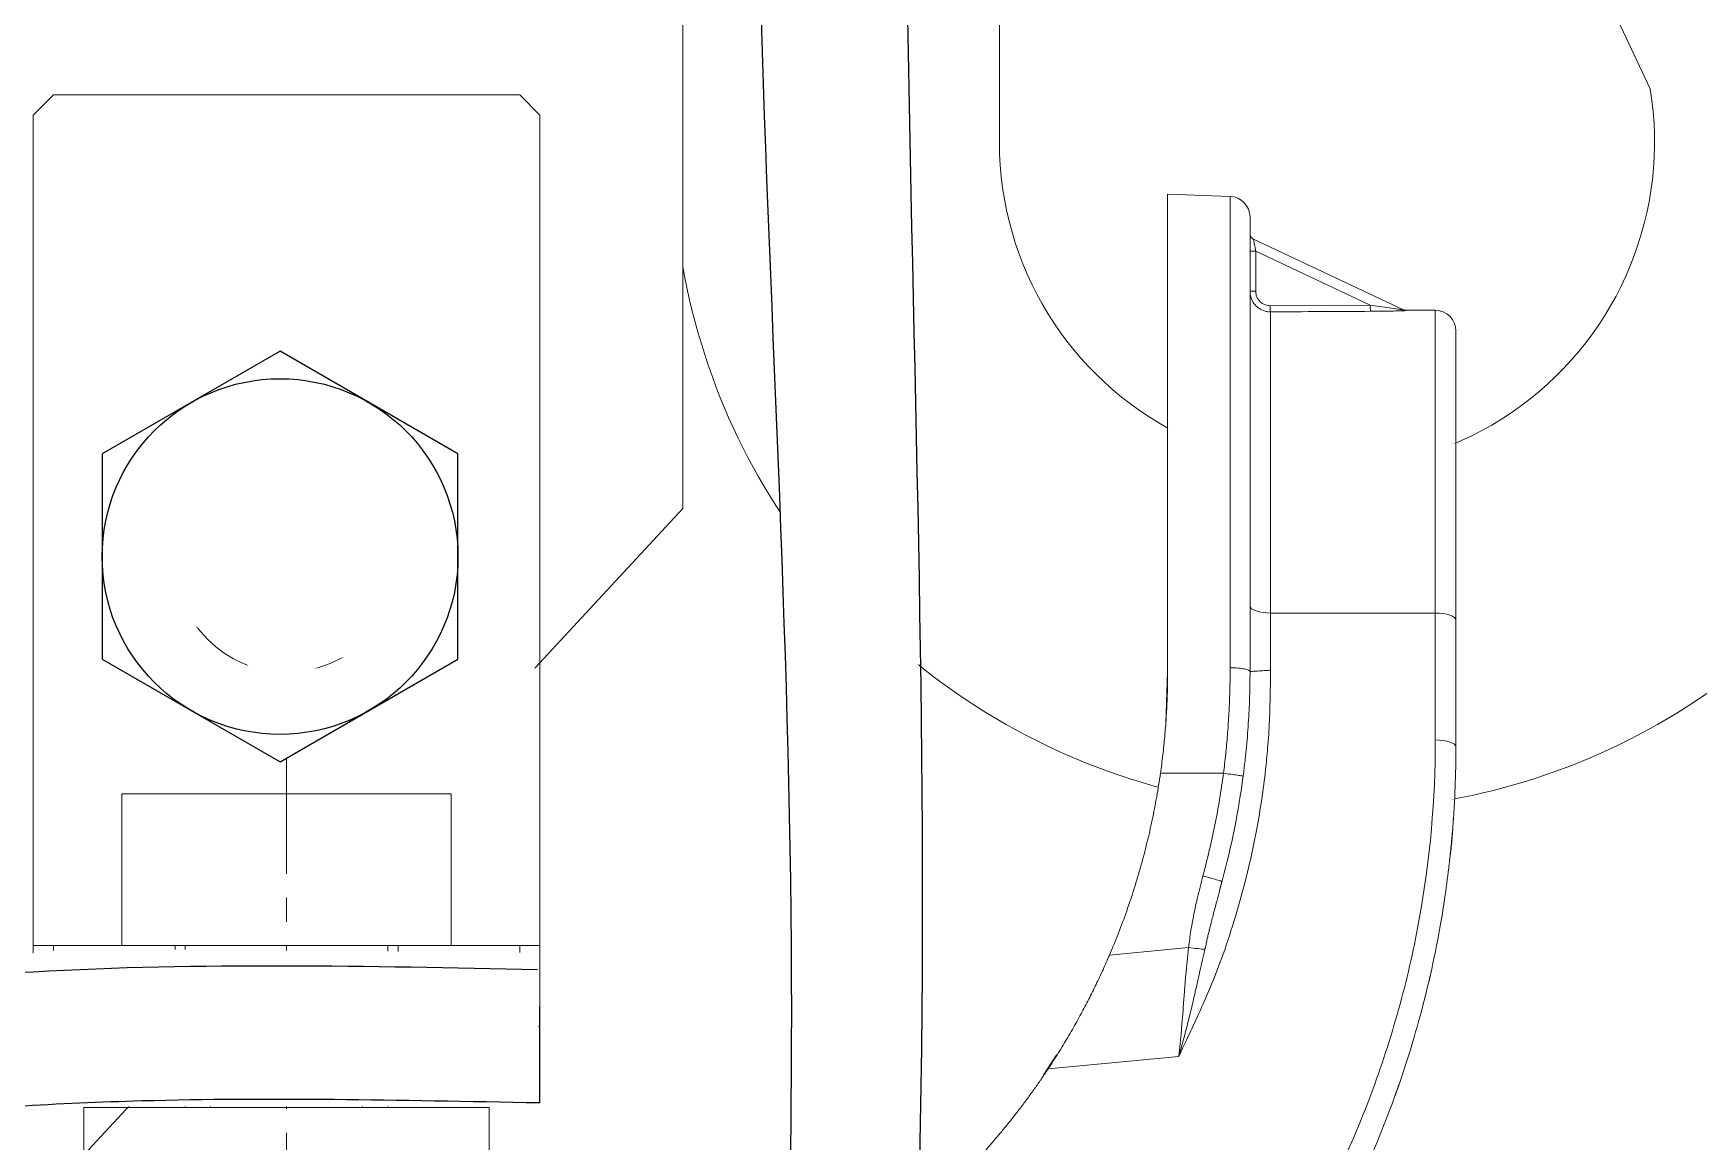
# Model space of a CAD drawing. Header units: millimetres. Extents: x 2174 to 9129, y 1758 to 2055.
# Drawn here: x 6692.28 to 6699.25, y 2026.11 to 2030.75 of the extents above; entities that cross this region are included whole.
import ezdxf

# ---------------------------------------------------------------- set-up
doc = ezdxf.new("R2010")
doc.units = ezdxf.units.MM
doc.set_wipeout_variables(frame=1)
doc.linetypes.add('CENTER2', pattern=[28.575, 19.05, -3.175, 3.175, -3.175])
doc.linetypes.add('gost5', pattern=[7, 5, -2, 0])
doc.layers.add('Невидимая', color=6, linetype='gost5')
doc.layers.add('тонкая', color=4, linetype='Continuous')
doc.layers.add('обводка', color=5, linetype='Continuous', lineweight=50)
doc.layers.add('Оси', color=3, linetype='CENTER2', lineweight=25)

# ---------------------------------------------------------------- blocks, each defined once
blk = doc.blocks.new('A$C0333526B')
at = {"layer": 'обводка', "color": 0, "lineweight": 15, "ltscale": 0.5}
for p, q in [((-50.939, 40.849), (-73.366, -6.98)), ((-25.626, 26.064), (-25.626, -27.697)), ((-41.25, 12.353), (-41.25, -9.795)), ((-25.626, -27.697), (14.52, -71.026))]:
    blk.add_line(p, q, dxfattribs=at)
blk.add_circle((-5.753, -30.066), 4.317, dxfattribs=at)
for centre, radius, start, end in [((-57.656, -10.073), 32.53, 163.5869, 349.94108), ((-57.415, -9.602), 16.165, 170.66335, 359.9816)]:
    blk.add_arc(centre, radius, start, end, dxfattribs=at)
blk = doc.blocks.new('A$C1167016C')
at = {"color": 7, "linetype": 'Continuous', "lineweight": 15}
for p, q in [((-6.8592, 2.1621), (-7.1649, 2.1728)), ((-6.0115, 1.6073), (-6.7448, 1.9533)), ((-6.7341, 1.8943), (-6.7341, 1.6981)), ((-6.1748, 1.6304), (-6.7341, 1.8943)), ((-6.6636, 1.6279), (-6.1748, 1.6304)), ((-6.6615, 1.5978), (-6.6615, 0.125)), ((-6.0112, 1.6072), (-6.0115, 1.6073)), ((-5.8566, 1.6053), (-5.9986, 1.6053)), ((-6.6615, -0.1543), (-6.6615, 0.125)), ((-6.6615, 0.125), (-5.8566, 0.125)), ((-5.8566, 0.125), (-5.8566, -0.4953)), ((-5.756, -0.5301), (-5.756, 0.0902)), ((-7.1646, -0.161), (-7.1739, -0.4141)), ((-6.6617, -0.1544), (-6.6615, -0.1543)), ((-6.8918, -0.6586), (-7.1999, -0.6586)), ((-6.909, -1.2262), (-6.8996, -1.1861)), ((-6.8985, -1.1866), (-6.9011, -1.1857)), ((-7.4474, -1.5427), (-7.4602, -1.5726)), ((-7.4489, -1.5473), (-7.0623, -1.5107)), ((-5.8832, -1.6519), (-5.8874, -1.6727)), ((-7.7058, -2.034), (-7.7734, -2.1361)), ((-7.7485, -2.103), (-7.1103, -2.0426)), ((-6.0357, -2.1842), (-6.054, -2.2346)), ((-6.0713, -2.2823), (-6.0759, -2.2951)), ((-9.1196, -3.7476), (-8.0097, -2.4496))]:
    blk.add_line(p, q, dxfattribs=at)
at = {"color": 8, "linetype": 'Continuous', "lineweight": 15}
for p, q in [((-6.8592, -0.1426), (-6.8592, 2.1621)), ((-5.8566, 0.125), (-5.8566, 1.6053)), ((-5.7809, -1.0303), (-5.7809, -1.0271))]:
    blk.add_line(p, q, dxfattribs=at)
at = {"color": 7, "linetype": 'Continuous', "lineweight": 15, "flags": 128}
for points in [[(-6.7621, 0.1598), (-6.7602, 0.153), (-6.7545, 0.1465), (-6.7452, 0.1405), (-6.7327, 0.1352), (-6.7174, 0.1309), (-6.7, 0.1277), (-6.6812, 0.1257), (-6.6615, 0.125)], [(-5.8566, 0.125), (-5.837, 0.1243), (-5.8181, 0.1224), (-5.8007, 0.1191), (-5.7854, 0.1148), (-5.7729, 0.1095), (-5.7636, 0.1035), (-5.7579, 0.097), (-5.756, 0.0902)], [(-5.8566, -0.4953), (-5.837, -0.496), (-5.8181, -0.498), (-5.8007, -0.5012), (-5.7854, -0.5055), (-5.7729, -0.5108), (-5.7636, -0.5168), (-5.7579, -0.5233), (-5.756, -0.5301)]]:
    blk.add_lwpolyline(points, dxfattribs=at)
at = {"color": 7, "linetype": 'Continuous', "lineweight": 15}
for centre, end in [((-6.8628, 2.0615), 88), ((-5.8566, 1.5047), 90)]:
    blk.add_arc(centre, 0.1006, 360, end, dxfattribs=at)
for points, knots in [([(-7.1646, 2.1728), (-7.1646, 2.1728), (-7.1646, 2.1584), (-7.1646, 2.1014), (-7.1646, 2.0587), (-7.1646, 1.9463), (-7.1646, 1.8767), (-7.1646, 1.7124), (-7.1646, 1.6179), (-7.1646, 1.4067), (-7.1646, 1.2901), (-7.1646, 1.0384), (-7.1646, 0.9033), (-7.1646, 0.6187), (-7.1646, 0.4692), (-7.1646, 0.1603), (-7.1646, 0.0009), (-7.1646, -0.161)], [0, 0, 0, 0, 0.125, 0.125, 0.25, 0.25, 0.375, 0.375, 0.5, 0.5, 0.625, 0.625, 0.75, 0.75, 0.875, 0.875, 1, 1, 1, 1]), ([(-6.7621, -0.161), (-6.7621, -0.137), (-6.7621, -0.0807), (-6.7621, 0.004), (-6.7621, 0.0938), (-6.7621, 0.2112), (-6.7621, 0.3304), (-6.7621, 0.4497), (-6.7621, 0.5405), (-6.7621, 0.6318), (-6.7621, 0.7238), (-6.7621, 0.8152), (-6.7621, 0.9164), (-6.7621, 1.0068), (-6.7621, 1.0868), (-6.7621, 1.1664), (-6.7621, 1.2536), (-6.7621, 1.3458), (-6.7621, 1.4217), (-6.7621, 1.501), (-6.7621, 1.5764), (-6.7621, 1.6521), (-6.7621, 1.7191), (-6.7621, 1.7808), (-6.7621, 1.8377), (-6.7621, 1.8888), (-6.7621, 1.9262), (-6.7621, 1.953), (-6.7621, 1.9717), (-6.7621, 1.9885), (-6.7621, 2.0036), (-6.7621, 2.0202), (-6.7621, 2.0352), (-6.7621, 2.0475), (-6.7621, 2.0556), (-6.7621, 2.0606), (-6.7621, 2.0612), (-6.7621, 2.0615)], [0, 0, 0, 0, 0.0195342, 0.0457418, 0.0691483, 0.0932332, 0.1434818, 0.1698582, 0.1961331, 0.2234508, 0.2513944, 0.2798992, 0.3090876, 0.3483921, 0.369326, 0.3910089, 0.4320452, 0.4642332, 0.4970316, 0.5237141, 0.5642501, 0.5986626, 0.6335514, 0.6687906, 0.7045583, 0.7407912, 0.7770176, 0.7954006, 0.813769, 0.8321744, 0.8506492, 0.869115, 0.9002817, 0.9252113, 0.950141, 0.9750706, 1, 1, 1, 1]), ([(-6.7621, 1.9806), (-6.7621, 1.9752), (-6.7606, 1.9694), (-6.7543, 1.9595), (-6.7497, 1.9556), (-6.7448, 1.9533)], [0, 0, 0, 0, 0.5, 0.5, 1, 1, 1, 1]), ([(-6.7449, 1.9523), (-6.7485, 1.9549), (-6.754, 1.9588), (-6.7589, 1.9663), (-6.7603, 1.9704), (-6.761, 1.9724)], [0, 0, 0, 0, 0.485905, 0.741135, 1, 1, 1, 1]), ([(-6.7448, 1.9533), (-6.7449, 1.9533), (-6.7449, 1.9531), (-6.7448, 1.9516), (-6.7445, 1.9489), (-6.7437, 1.9441), (-6.7424, 1.9363), (-6.7403, 1.9256), (-6.7375, 1.9113), (-6.7353, 1.9003), (-6.7341, 1.8943)], [0, 0, 0, 0, 0.077117, 0.151166, 0.222729, 0.33993, 0.464158, 0.607956, 0.786311, 1, 1, 1, 1]), ([(-6.7341, 1.8943), (-6.7409, 1.8943), (-6.7486, 1.8943), (-6.7594, 1.8943), (-6.7621, 1.8943), (-6.7621, 1.8943)], [0, 0, 0, 0, 0.5, 0.5, 1, 1, 1, 1]), ([(-6.7621, 1.6981), (-6.7621, 1.6948), (-6.762, 1.6915), (-6.7613, 1.6847), (-6.7607, 1.6809), (-6.76, 1.6775)], [0, 0, 0, 0, 0.5, 0.5, 1, 1, 1, 1]), ([(-6.7621, 1.6981), (-6.7621, 1.6981), (-6.7592, 1.6981), (-6.7489, 1.6981), (-6.7416, 1.6981), (-6.7341, 1.6981)], [0, 0, 0, 0, 0.5, 0.5, 1, 1, 1, 1]), ([(-6.7341, 1.6981), (-6.7339, 1.6949), (-6.7335, 1.6885), (-6.7316, 1.6793), (-6.7287, 1.6706), (-6.7247, 1.6625), (-6.7196, 1.6549), (-6.7121, 1.6465), (-6.7015, 1.638), (-6.6885, 1.6318), (-6.6757, 1.6285), (-6.6677, 1.6281), (-6.6636, 1.6279)], [0, 0, 0, 0, 0.088281, 0.172827, 0.254929, 0.335994, 0.417484, 0.500837, 0.642217, 0.783965, 0.888863, 1, 1, 1, 1]), ([(-6.6636, 1.6279), (-6.6636, 1.6269), (-6.6637, 1.6231), (-6.6635, 1.6148), (-6.6629, 1.6025), (-6.662, 1.5995), (-6.6615, 1.5978)], [0, 0, 0, 0, 0.065878, 0.253728, 0.576231, 1, 1, 1, 1]), ([(-6.1748, 1.6304), (-6.1748, 1.6235), (-6.1745, 1.6156), (-6.1737, 1.604), (-6.1732, 1.6007), (-6.1727, 1.6003)], [0, 0, 0, 0, 0.5, 0.5, 1, 1, 1, 1]), ([(-6.0115, 1.6073), (-6.0111, 1.6072), (-6.0154, 1.6077), (-6.026, 1.609), (-6.0325, 1.6099), (-6.053, 1.6126), (-6.0676, 1.6147), (-6.0977, 1.619), (-6.1134, 1.6212), (-6.1442, 1.6258), (-6.1596, 1.6281), (-6.1748, 1.6304)], [0, 0, 0, 0, 0.125, 0.125, 0.25, 0.25, 0.5, 0.5, 0.75, 0.75, 1, 1, 1, 1]), ([(-5.9986, 1.6045), (-5.9987, 1.6044), (-5.9988, 1.6043), (-6.0003, 1.6041), (-6.0028, 1.6039), (-6.0065, 1.6036), (-6.0112, 1.6034), (-6.017, 1.6031), (-6.0238, 1.6029), (-6.0358, 1.6024), (-6.0545, 1.6019), (-6.0767, 1.6014), (-6.0968, 1.6011), (-6.1171, 1.6007), (-6.1425, 1.6005), (-6.1624, 1.6003), (-6.1727, 1.6003)], [0, 0, 0, 0, 0.031441, 0.062975, 0.095428, 0.129557, 0.166017, 0.205345, 0.247972, 0.294234, 0.415295, 0.552425, 0.632523, 0.715193, 0.85172, 1, 1, 1, 1]), ([(-6.0004, 1.6053), (-6.0027, 1.6054), (-6.0073, 1.6057), (-6.0113, 1.6074), (-6.0134, 1.6082)], [0, 0, 0, 0, 0.494092, 1, 1, 1, 1]), ([(-5.9986, 1.6045), (-5.9991, 1.6047), (-6, 1.6052), (-6.0006, 1.6053), (-6, 1.6052), (-5.9991, 1.6047), (-5.9986, 1.6045), (-5.9986, 1.6045), (-5.9986, 1.6045), (-5.9986, 1.6045)], [0, 0, 0, 0, 0.291564, 0.499998, 0.708834, 1, 1, 1, 1, 1, 1, 1]), ([(-5.756, 1.5047), (-5.756, 1.5046), (-5.756, 1.5044), (-5.756, 1.5028), (-5.756, 1.5002), (-5.756, 1.4967), (-5.756, 1.4921), (-5.756, 1.4865), (-5.756, 1.4799), (-5.756, 1.4698), (-5.756, 1.4547), (-5.756, 1.4327), (-5.756, 1.407), (-5.756, 1.3767), (-5.756, 1.3407), (-5.756, 1.3025), (-5.756, 1.2647), (-5.756, 1.2129), (-5.756, 1.1395), (-5.756, 1.0387), (-5.756, 0.9488), (-5.756, 0.8731), (-5.756, 0.8107), (-5.756, 0.7402), (-5.756, 0.6605), (-5.756, 0.5857), (-5.756, 0.5165), (-5.756, 0.4554), (-5.756, 0.3936), (-5.756, 0.3338), (-5.756, 0.273), (-5.756, 0.2156), (-5.756, 0.154), (-5.756, 0.1136), (-5.756, 0.0902)], [0, 0, 0, 0, 0.017835, 0.035659, 0.053478, 0.071303, 0.08914, 0.106999, 0.124888, 0.142816, 0.178079, 0.213505, 0.248749, 0.283389, 0.322409, 0.362099, 0.390857, 0.420011, 0.486214, 0.55093, 0.613787, 0.64389, 0.674941, 0.712699, 0.751458, 0.791304, 0.818432, 0.846502, 0.87327, 0.899682, 0.923914, 0.950487, 0.971179, 1, 1, 1, 1]), ([(-7.1646, -0.1431), (-7.1646, -0.1102), (-7.1646, -0.0444), (-7.1646, 0.0512), (-7.1646, 0.1439), (-7.1646, 0.2629), (-7.1646, 0.4006), (-7.1646, 0.545), (-7.1646, 0.6602), (-7.1646, 0.7306), (-7.1646, 0.751), (-7.1646, 0.7543)], [0, 0, 0, 0, 0.0797844, 0.159767, 0.2407106, 0.3209693, 0.4829298, 0.6451329, 0.806711, 0.9684011, 1, 1, 1, 1]), ([(-7.1646, -0.161), (-7.1647, -0.1761), (-7.1648, -0.2062), (-7.1657, -0.2515), (-7.1671, -0.2968), (-7.1692, -0.3421), (-7.1718, -0.3875), (-7.175, -0.4327), (-7.1788, -0.478), (-7.1832, -0.5232), (-7.1882, -0.5684), (-7.1937, -0.6135), (-7.1978, -0.6436), (-7.1999, -0.6586)], [0, 0, 0, 0, 0.091472, 0.182785, 0.273953, 0.364993, 0.455921, 0.546751, 0.6375, 0.728183, 0.818817, 0.909418, 1, 1, 1, 1]), ([(-6.6617, -0.1544), (-6.6622, -0.1951), (-6.6632, -0.2766), (-6.6666, -0.4045), (-6.6744, -0.5263), (-6.692, -0.7036), (-6.721, -0.8991), (-6.7681, -1.1224), (-6.818, -1.3125), (-6.8718, -1.4841), (-6.9278, -1.6379), (-6.9801, -1.7621), (-7.0291, -1.8702), (-7.0709, -1.9598), (-7.0976, -2.0161), (-7.1103, -2.0426)], [0, 0, 0, 0, 0.062682, 0.12528, 0.196674, 0.250224, 0.398983, 0.499912, 0.599961, 0.699925, 0.77477, 0.849707, 0.905249, 0.955334, 1, 1, 1, 1]), ([(-6.8918, -0.6586), (-6.8898, -0.643), (-6.886, -0.6118), (-6.8809, -0.565), (-6.8763, -0.5181), (-6.8723, -0.4712), (-6.8688, -0.4243), (-6.8659, -0.3773), (-6.8634, -0.3303), (-6.8616, -0.2833), (-6.8602, -0.2364), (-6.8594, -0.1895), (-6.8593, -0.1583), (-6.8592, -0.1426)], [0, 0, 0, 0, 0.0905007, 0.1810453, 0.2716464, 0.3623166, 0.4530686, 0.543915, 0.6348682, 0.7259409, 0.8171455, 0.9084944, 1, 1, 1, 1]), ([(-6.8592, -0.1426), (-6.8332, -0.1428), (-6.8085, -0.1448), (-6.7723, -0.1517), (-6.7621, -0.1563), (-6.7621, -0.161)], [0, 0, 0, 0, 0.5, 0.5, 1, 1, 1, 1]), ([(-6.7621, -0.161), (-6.7622, -0.1782), (-6.7623, -0.2095), (-6.7631, -0.2518), (-6.7644, -0.2977), (-6.7666, -0.3512), (-6.7714, -0.4363), (-6.7784, -0.5221), (-6.7861, -0.5952), (-6.7912, -0.638), (-6.7939, -0.6593), (-6.7955, -0.6717)], [0, 0, 0, 0, 0.101606, 0.184796, 0.249574, 0.371902, 0.499123, 0.749089, 0.874399, 0.927612, 1, 1, 1, 1]), ([(-6.7621, -0.161), (-6.762, -0.161), (-6.7618, -0.161), (-6.7597, -0.1608), (-6.7546, -0.1605), (-6.746, -0.16), (-6.7334, -0.1591), (-6.7189, -0.1582), (-6.7032, -0.1571), (-6.6886, -0.1561), (-6.6778, -0.1554), (-6.6688, -0.1549), (-6.6643, -0.1545), (-6.6617, -0.1544)], [0, 0, 0, 0, 0.065017, 0.147982, 0.250056, 0.393753, 0.499964, 0.631073, 0.749846, 0.835392, 0.916761, 0.953427, 1, 1, 1, 1]), ([(-5.8566, -0.4953), (-5.8566, -0.7866), (-5.8823, -1.0761), (-5.9588, -1.5042), (-5.9905, -1.6458), (-6.0669, -1.9271), (-6.1116, -2.0671), (-6.2133, -2.3426), (-6.2702, -2.4777), (-6.3954, -2.7411), (-6.4637, -2.8698), (-6.685, -3.2456), (-6.8539, -3.4822), (-7.0397, -3.6994)], [0, 0, 0, 0, 0.25, 0.25, 0.375, 0.375, 0.5, 0.5, 0.625, 0.625, 0.75, 0.75, 1, 1, 1, 1]), ([(-5.756, -0.5301), (-5.7561, -0.5535), (-5.7563, -0.5993), (-5.7577, -0.6662), (-5.7598, -0.7299), (-5.7626, -0.7903), (-5.7659, -0.8473), (-5.7696, -0.9011), (-5.7736, -0.9515), (-5.7778, -0.9987), (-5.7821, -1.0425), (-5.7864, -1.0831), (-5.7952, -1.1596), (-5.8099, -1.2697), (-5.8511, -1.5215), (-5.9276, -1.8584), (-6.0661, -2.2878), (-6.237, -2.6923), (-6.3977, -2.9947), (-6.5179, -3.193), (-6.5879, -3.3021), (-6.6598, -3.408), (-6.7333, -3.5107), (-6.8084, -3.6101), (-6.8847, -3.7065), (-6.9372, -3.7687), (-6.9633, -3.7996)], [0, 0, 0, 0, 0.019914, 0.0389, 0.056958, 0.074087, 0.090287, 0.105559, 0.119902, 0.133317, 0.145803, 0.157361, 0.16799, 0.211241, 0.251737, 0.384642, 0.503785, 0.633058, 0.754346, 0.790999, 0.827132, 0.862743, 0.897835, 0.932408, 0.966462, 1, 1, 1, 1]), ([(-7.1999, -0.6586), (-7.2027, -0.6777), (-7.2084, -0.7158), (-7.218, -0.7729), (-7.2285, -0.8298), (-7.24, -0.8864), (-7.2523, -0.9429), (-7.2656, -0.9992), (-7.2799, -1.0553), (-7.3001, -1.1298), (-7.3276, -1.2222), (-7.3643, -1.3319), (-7.4044, -1.4405), (-7.4341, -1.5117), (-7.4489, -1.5473)], [0, 0, 0, 0, 0.062551, 0.125054, 0.187526, 0.249982, 0.312441, 0.374918, 0.437432, 0.499998, 0.625053, 0.749981, 0.874918, 1, 1, 1, 1]), ([(-6.9921, -1.1602), (-6.9817, -1.1189), (-6.9607, -1.0361), (-6.9325, -0.9113), (-6.9105, -0.7852), (-6.898, -0.7008), (-6.8918, -0.6586)], [0, 0, 0, 0, 0.250108, 0.500003, 0.749897, 1, 1, 1, 1]), ([(-6.7955, -0.6717), (-6.7955, -0.6716), (-6.7976, -0.6713), (-6.8069, -0.6699), (-6.8141, -0.6689), (-6.8328, -0.6664), (-6.8441, -0.6649), (-6.8679, -0.6617), (-6.8802, -0.6601), (-6.8918, -0.6586)], [0, 0, 0, 0, 0.25, 0.25, 0.5, 0.5, 0.75, 0.75, 1, 1, 1, 1]), ([(-5.7881, -1.0943), (-5.7861, -1.0797), (-5.78, -1.037), (-5.7734, -0.9666), (-5.77, -0.9108), (-5.7684, -0.8833)], [0, 0, 0, 0, 0.208739, 0.610391, 1, 1, 1, 1]), ([(-7.0623, -1.5107), (-7.0588, -1.4827), (-7.0533, -1.4394), (-7.0429, -1.3807), (-7.0324, -1.3269), (-7.0203, -1.2716), (-7.0062, -1.2137), (-6.997, -1.1787), (-6.9921, -1.1602)], [0, 0, 0, 0, 0.2369764, 0.3652437, 0.500444, 0.6965897, 0.8396795, 1, 1, 1, 1]), ([(-6.9074, -1.2194), (-6.906, -1.2142), (-6.903, -1.2032), (-6.9001, -1.1923), (-6.8985, -1.1866)], [0, 0, 0, 0, 0.4799402, 1, 1, 1, 1]), ([(-6.8985, -1.1866), (-6.8984, -1.186), (-6.8981, -1.1849), (-6.8978, -1.1839), (-6.8977, -1.1834)], [0, 0, 0, 0, 0.528869, 1, 1, 1, 1]), ([(-7.0623, -1.5107), (-7.0677, -1.5551), (-7.0722, -1.6003), (-7.0781, -1.6683), (-7.0799, -1.6911), (-7.0835, -1.7378), (-7.0853, -1.7613), (-7.0905, -1.8303), (-7.0939, -1.8739), (-7.1014, -1.9599), (-7.1055, -2.0019), (-7.1103, -2.0426)], [0, 0, 0, 0, 0.25, 0.25, 0.375, 0.375, 0.5, 0.5, 0.75, 0.75, 1, 1, 1, 1]), ([(-6.9832, -1.5196), (-6.9845, -1.5249), (-6.9877, -1.5393), (-6.9938, -1.5663), (-7.0022, -1.6041), (-7.0131, -1.653), (-7.0266, -1.7133), (-7.0429, -1.7842), (-7.0622, -1.8642), (-7.0844, -1.9516), (-7.1014, -2.0114), (-7.1103, -2.0426)], [0, 0, 0, 0, 0.03024, 0.080555, 0.151283, 0.242672, 0.355779, 0.492571, 0.646032, 0.81496, 1, 1, 1, 1]), ([(-7.0623, -1.5107), (-7.0473, -1.5124), (-7.0315, -1.5141), (-7.0036, -1.5172), (-6.9918, -1.5186), (-6.9832, -1.5196)], [0, 0, 0, 0, 0.5, 0.5, 1, 1, 1, 1]), ([(-7.7485, -2.103), (-7.7401, -2.0903), (-7.7235, -2.0649), (-7.6992, -2.0265), (-7.6756, -1.9882), (-7.6527, -1.9498), (-7.6304, -1.9116), (-7.6089, -1.8734), (-7.5819, -1.8242), (-7.55, -1.7636), (-7.5142, -1.6914), (-7.4804, -1.6195), (-7.4594, -1.5712), (-7.4489, -1.5473)], [0, 0, 0, 0, 0.074346, 0.147705, 0.220085, 0.291491, 0.36193, 0.43141, 0.499937, 0.628213, 0.754276, 0.878184, 1, 1, 1, 1]), ([(-7.7485, -2.103), (-7.7588, -2.1184), (-7.7793, -2.1491), (-7.8108, -2.1944), (-7.8428, -2.239), (-7.8753, -2.2827), (-7.9082, -2.3256), (-7.9416, -2.3677), (-7.9753, -2.4091), (-7.9983, -2.4362), (-8.0097, -2.4496)], [0, 0, 0, 0, 0.128393, 0.255814, 0.382265, 0.507746, 0.632259, 0.755805, 0.878384, 1, 1, 1, 1]), ([(-6.036, -2.1839), (-6.0378, -2.1896), (-6.0419, -2.2028), (-6.047, -2.2156), (-6.0499, -2.2229)], [0, 0, 0, 0, 0.430307, 1, 1, 1, 1])]:
    blk.add_open_spline(points, degree=3, knots=knots, dxfattribs=at)
at = {"color": 8, "linetype": 'Continuous', "lineweight": 15}
for points, knots in [([(-6.76, 1.6775), (-6.7575, 1.6657), (-6.7534, 1.6556), (-6.7418, 1.6364), (-6.7342, 1.6276), (-6.7164, 1.6131), (-6.7064, 1.6074), (-6.6904, 1.6017), (-6.6848, 1.6003), (-6.6735, 1.5983), (-6.6678, 1.5977), (-6.6615, 1.5978)], [0, 0, 0, 0, 0.25, 0.25, 0.5, 0.5, 0.75, 0.75, 0.875, 0.875, 1, 1, 1, 1]), ([(-6.0104, 1.6034), (-6.0097, 1.6035), (-6.005, 1.6037), (-6.0014, 1.6039), (-6.0006, 1.6041), (-6.0006, 1.6041)], [0, 0, 0, 0, 0.1339438, 0.937029, 1, 1, 1, 1]), ([(-6.9011, -1.1857), (-6.902, -1.1854), (-6.9044, -1.1846), (-6.9241, -1.179), (-6.9553, -1.1703), (-6.9802, -1.1635), (-6.9921, -1.1602)], [0, 0, 0, 0, 0.157434, 0.445215, 0.733101, 1, 1, 1, 1]), ([(-6.9832, -1.5196), (-6.983, -1.5187), (-6.9827, -1.5171), (-6.9815, -1.5145), (-6.9802, -1.5102), (-6.978, -1.5018), (-6.9756, -1.4872), (-6.9715, -1.4678), (-6.9662, -1.4468), (-6.9625, -1.4315), (-6.9601, -1.422), (-6.9582, -1.4145), (-6.9549, -1.401), (-6.9494, -1.3793), (-6.9393, -1.3399), (-6.9265, -1.2912), (-6.9147, -1.2468), (-6.9089, -1.2249), (-6.9074, -1.2194)], [0, 0, 0, 0, 0.008482, 0.0157739, 0.0299869, 0.0525805, 0.1010336, 0.1702247, 0.2434204, 0.3117139, 0.3222196, 0.3380934, 0.3868036, 0.4566128, 0.5552142, 0.7805043, 0.9446333, 1, 1, 1, 1])]:
    blk.add_open_spline(points, degree=3, knots=knots, dxfattribs=at)
at = {"color": 7, "linetype": 'Continuous', "lineweight": 15}
for points in [[(-6.1727, 1.6003), (-6.3356, 1.5995), (-6.4986, 1.5987), (-6.6615, 1.5978)], [(-5.9986, 1.6045), (-6.003, 1.6045), (-6.0075, 1.6055), (-6.0115, 1.6073)], [(-6.7955, -0.6717), (-6.8182, -0.8443), (-6.8523, -1.0153), (-6.8977, -1.1834)]]:
    blk.add_open_spline(points, degree=3, dxfattribs=at)
blk = doc.blocks.new('A$C4F474A20')
at = {"color": 0, "lineweight": 15}
for p, q in [((-12.5, -23), (12.5, -23)), ((12.5, -23), (-12.5, -23))]:
    blk.add_line(p, q, dxfattribs=at)
at = {"layer": 'Невидимая', "color": 0, "lineweight": 15, "ltscale": 0.5}
for p, q in [((-5.5, -19), (-5.5, -23)), ((-5, -19), (-5, -23)), ((5, -23), (5, -19)), ((5.5, -19), (5.5, -23))]:
    blk.add_line(p, q, dxfattribs=at)
at = {"layer": 'обводка', "color": 0, "lineweight": 15}
for p, q in [((-12.5, 22), (-11.5, 23)), ((11.5, 23), (-11.5, 23)), ((12.5, 22), (11.5, 23)), ((-12.5, 22), (-12.5, -22)), ((12.5, -22), (12.5, 22)), ((-8.125, -19), (-8.125, -11.5)), ((-8.125, -11.5), (8.125, -11.5)), ((8.125, -19), (8.125, -11.5)), ((-12.5, -19), (12.5, -19)), ((-12.5, -23), (-12.5, -19)), ((-11.5, -23), (-11.5, -19)), ((12.5, -19), (0, -19)), ((11.5, -23), (11.5, -19)), ((12.5, -23), (12.5, -19)), ((-12.5, -23), (12.5, -23)), ((-11.5, -23), (11.5, -23)), ((-5, -23), (-5, -27)), ((5, -27), (5, -23)), ((-10, -27), (10, -27)), ((-10, -27), (-10, -29.5)), ((10, -27), (0, -27)), ((10, -29.5), (10, -27)), ((-10, -29.5), (10, -29.5)), ((-8.125, -37), (-8.125, -29.5)), ((0, -29.5), (0, -37)), ((8.125, -37), (8.125, -29.5)), ((-8.125, -37), (8.125, -37)), ((-5, -37), (-5, -39.696)), ((5, -39.696), (5, -37)), ((-5, -39.696), (5, -39.696))]:
    blk.add_line(p, q, dxfattribs=at)
blk.add_circle((0, 0), 5.5, dxfattribs=at)
at = {"layer": 'Оси', "color": 0, "lineweight": 15, "ltscale": 0.3}
blk.add_line((0, -9.747), (0, -45.045), dxfattribs=at)
at = {"layer": 'тонкая', "color": 0, "lineweight": 15}
for p, q in [((-3.75, -23), (-3.75, -27)), ((3.75, -27), (3.75, -23)), ((-3.75, -37), (-3.75, -39.696)), ((3.75, -39.696), (3.75, -37))]:
    blk.add_line(p, q, dxfattribs=at)

msp = doc.modelspace()

# ---------------------------------------------------------------- linework, layer by layer
at = {"color": 0}
msp.add_lwpolyline([(6692.567, 2028.1304), (6693.3117, 2027.7004), (6694.0565, 2028.1304), (6694.0565, 2028.9903), (6693.3117, 2029.4203), (6692.567, 2028.9903)], close=True, dxfattribs=at)
msp.add_circle((6693.3117, 2028.5603), 0.7447, dxfattribs=at)

# ---------------------------------------------------------------- block references
at = {"color": 0, "xscale": -0.08482979194520017, "yscale": 0.08482979194520017, "zscale": 0.08482979194520017}
msp.add_blockref('A$C0333526B', (6692.8237, 2031.1108), dxfattribs=at)

# ---------------------------------------------------------------- next in the draw order: wipeouts: each hides what was drawn before it
at = {"color": 7, "true_color": 0xffffff}
msp.add_wipeout([(6697.0283, 2029.0992), (6697.2882, 2028.9912), (6697.4587, 2028.95), (6698.1474, 2029.0052), (6698.2338, 2029.0356), (6698.2283, 2027.545), (6698.1372, 2027.5191), (6697.7857, 2027.462), (6697.3802, 2027.4945), (6697.2431, 2027.5274), (6696.9877, 2027.5908)], dxfattribs=at)

# ---------------------------------------------------------------- next in the draw order: block references
at = {"color": 0, "xscale": 0.8565906312307022, "yscale": 0.8565906312307022, "zscale": 0.8565906312307022}
msp.add_blockref('A$C1167016C', (6703.1643, 2028.2165), dxfattribs=at)

# ---------------------------------------------------------------- next in the draw order: wipeouts: each hides what was drawn before it
at = {"color": 7, "true_color": 0xffffff}
for points in [[(6695.4764, 2035.5093), (6695.3495, 2033.3219), (6695.4058, 2028.745), (6695.4489, 2025.4189), (6695.4639, 2025.0088), (6695.7212, 2023.6478), (6695.845, 2023.3551), (6696.1209, 2022.8872), (6696.2606, 2023.5635), (6696.1794, 2023.7676), (6696.1082, 2023.9866), (6695.9416, 2024.8162), (6695.9686, 2025.7279), (6695.9836, 2028.1495), (6695.924, 2033.0574), (6695.9546, 2035.0572)], [(6692.3807, 2026.6), (6694.293, 2026.6), (6694.39, 2026.6934), (6694.3765, 2028.2003)]]:
    msp.add_wipeout(points, dxfattribs=at)

# ---------------------------------------------------------------- next in the draw order: linework, layer by layer
at = {"color": 0}
msp.add_line((6694.3989, 2026.2721), (6694.3996, 2026.6764), dxfattribs=at)

# ---------------------------------------------------------------- next in the draw order: wipeouts: each hides what was drawn before it
at = {"color": 7, "true_color": 0xffffff}
msp.add_wipeout([(6692.9162, 2028.9682), (6692.726, 2028.5119), (6692.9238, 2028.0556), (6693.426, 2027.9187), (6693.8217, 2028.1469), (6693.951, 2028.55), (6693.8445, 2028.8542), (6693.5021, 2029.0747), (6693.1597, 2029.1204)], dxfattribs=at)

# ---------------------------------------------------------------- next in the draw order: block references
at = {"color": 0, "xscale": 0.08482979194520017, "yscale": 0.08482979194520017, "zscale": 0.08482979194520017}
msp.add_blockref('A$C4F474A20', (6693.3392, 2028.5426), dxfattribs=at)

# ---------------------------------------------------------------- next in the draw order: wipeouts: each hides what was drawn before it
at = {"color": 7, "true_color": 0xffffff}
for points in [[(6692.8319, 2028.9168), (6692.843, 2028.3558), (6693.2877, 2028.0225), (6693.7546, 2028.2114), (6693.8213, 2028.528), (6693.7824, 2028.8502), (6693.5489, 2029.0112), (6693.2821, 2029.0446)], [(6689.9373, 2026.923), (6689.8929, 2026.3688), (6690.1896, 2026.3053), (6690.3894, 2026.269), (6690.574, 2026.2448), (6691.1068, 2026.2176), (6692.5052, 2026.2579), (6694.3834, 2026.2571), (6694.3959, 2026.68), (6694.3726, 2026.9012), (6693.135, 2026.9118), (6692.5405, 2026.9175), (6692.3092, 2026.908), (6692.2096, 2026.8794), (6691.0991, 2026.7496), (6691.0143, 2026.7496), (6690.7014, 2026.7591), (6690.4441, 2026.7985), (6690.2836, 2026.8317)]]:
    msp.add_wipeout(points, dxfattribs=at)

# ---------------------------------------------------------------- next in the draw order: linework, layer by layer
at = {"color": 0}
for points, knots in [([(6696.4474, 2023.2597), (6696.3051, 2023.4621), (6695.9275, 2024.2427), (6696.1302, 2028.8149), (6695.4197, 2034.976), (6697.7676, 2044.8701), (6693.0047, 2046.3671), (6691.3547, 2045.8739), (6690.8099, 2044.9722), (6690.4693, 2043.9597), (6690.4893, 2042.2396)], [5.66269, 5.66269, 5.66269, 5.66269, 6.689468, 9.121444, 20.505011, 32.081003, 34.277614, 36.876236, 37.214023, 37.299332, 37.299332, 37.299332, 37.299332]), ([(6696.1209, 2022.8872), (6696.0222, 2023.0263), (6695.3818, 2024.1026), (6695.602, 2028.4665), (6694.6901, 2034.7792), (6697.3149, 2044.6547), (6692.8427, 2045.6699), (6690.9241, 2044.7904), (6691, 2043.2072), (6691.0474, 2042.2178)], [3.908488, 3.908488, 3.908488, 3.908488, 4.477998, 8.07721, 18.47268, 30.24203, 31.722584, 33.583138, 36.683, 36.683, 36.683, 36.683]), ([(6694.3989, 2026.2721), (6694.0948, 2026.2771), (6693.815, 2026.2831), (6693.2674, 2026.2881), (6692.9994, 2026.2873), (6692.5586, 2026.2754), (6692.386, 2026.2678), (6692.0343, 2026.2456), (6691.8526, 2026.2316), (6691.4226, 2026.2068), (6691.1699, 2026.1981), (6690.4252, 2026.2311), (6689.9207, 2026.3196), (6689.2132, 2026.6062), (6688.9857, 2026.7273), (6688.6061, 2027.0052), (6688.4475, 2027.1534), (6688.1773, 2027.4762), (6688.0631, 2027.6505), (6687.7699, 2028.2008), (6687.6453, 2028.5984), (6687.4942, 2029.3872), (6687.4676, 2029.7797), (6687.494, 2030.5524), (6687.5471, 2030.9319), (6687.7263, 2031.7155), (6687.8624, 2032.1169), (6688.1808, 2032.8779), (6688.3619, 2033.2399), (6688.7545, 2033.9892), (6688.9669, 2034.3734), (6689.287, 2035.0069), (6689.4054, 2035.2573), (6689.6149, 2035.7648), (6689.7081, 2036.0244), (6689.9596, 2036.819), (6690.0894, 2037.3698), (6690.3237, 2038.5883), (6690.4211, 2039.2608), (6690.5185, 2039.9418)], [0, 0, 0, 0, 0.984072, 0.984072, 1.945874, 1.945874, 2.585427, 2.585427, 3.22498, 3.22498, 4.04129, 4.04129, 5.514203, 5.514203, 6.246416, 6.246416, 6.8381, 6.8381, 7.429783, 7.429783, 8.635292, 8.635292, 9.840801, 9.840801, 11.04631, 11.04631, 12.404241, 12.404241, 13.762172, 13.762172, 15.300762, 15.300762, 16.329956, 16.329956, 17.359151, 17.359151, 19.41754, 19.41754, 21.794448, 21.794448, 21.794448, 21.794448])]:
    msp.add_open_spline(points, degree=3, knots=knots, dxfattribs=at)
msp.add_spline([(6694.3888, 2026.8294), (6692.2788, 2026.8203), (6690.8721, 2026.7707), (6688.9008, 2027.5024), (6688.0975, 2029.2146), (6688.3539, 2031.8012), (6689.972, 2035.1689), (6691.0823, 2039.9398)], degree=3, dxfattribs=at)

doc.saveas('drawing.dxf')
